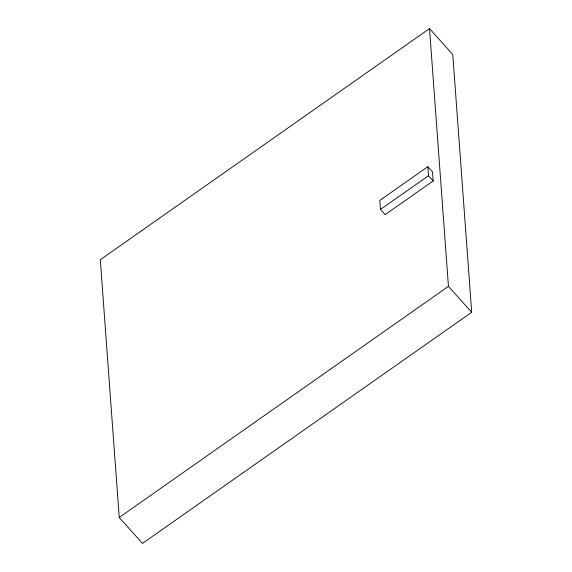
<?xml version="1.0" encoding="UTF-8"?>
<svg xmlns="http://www.w3.org/2000/svg" width="572" height="572" viewBox="0 0 572 572"><rect width="100%" height="100%" fill="white"/><g stroke="black" fill="none" stroke-linecap="round" stroke-linejoin="round"><path stroke-width="0.86" d="M429.522 28.6L100.307 259.731L119.233 517.481L142.478 543.4L471.693 312.269L452.767 54.519L429.522 28.6L448.448 286.35L471.693 312.269M427.827 166.709L379.794 200.429L380.459 209.459L385.135 214.672L433.168 180.952L432.503 171.922L427.827 166.709L428.492 175.74L433.168 180.952M380.459 209.459L428.492 175.74M119.233 517.481L448.448 286.35"/></g></svg>
